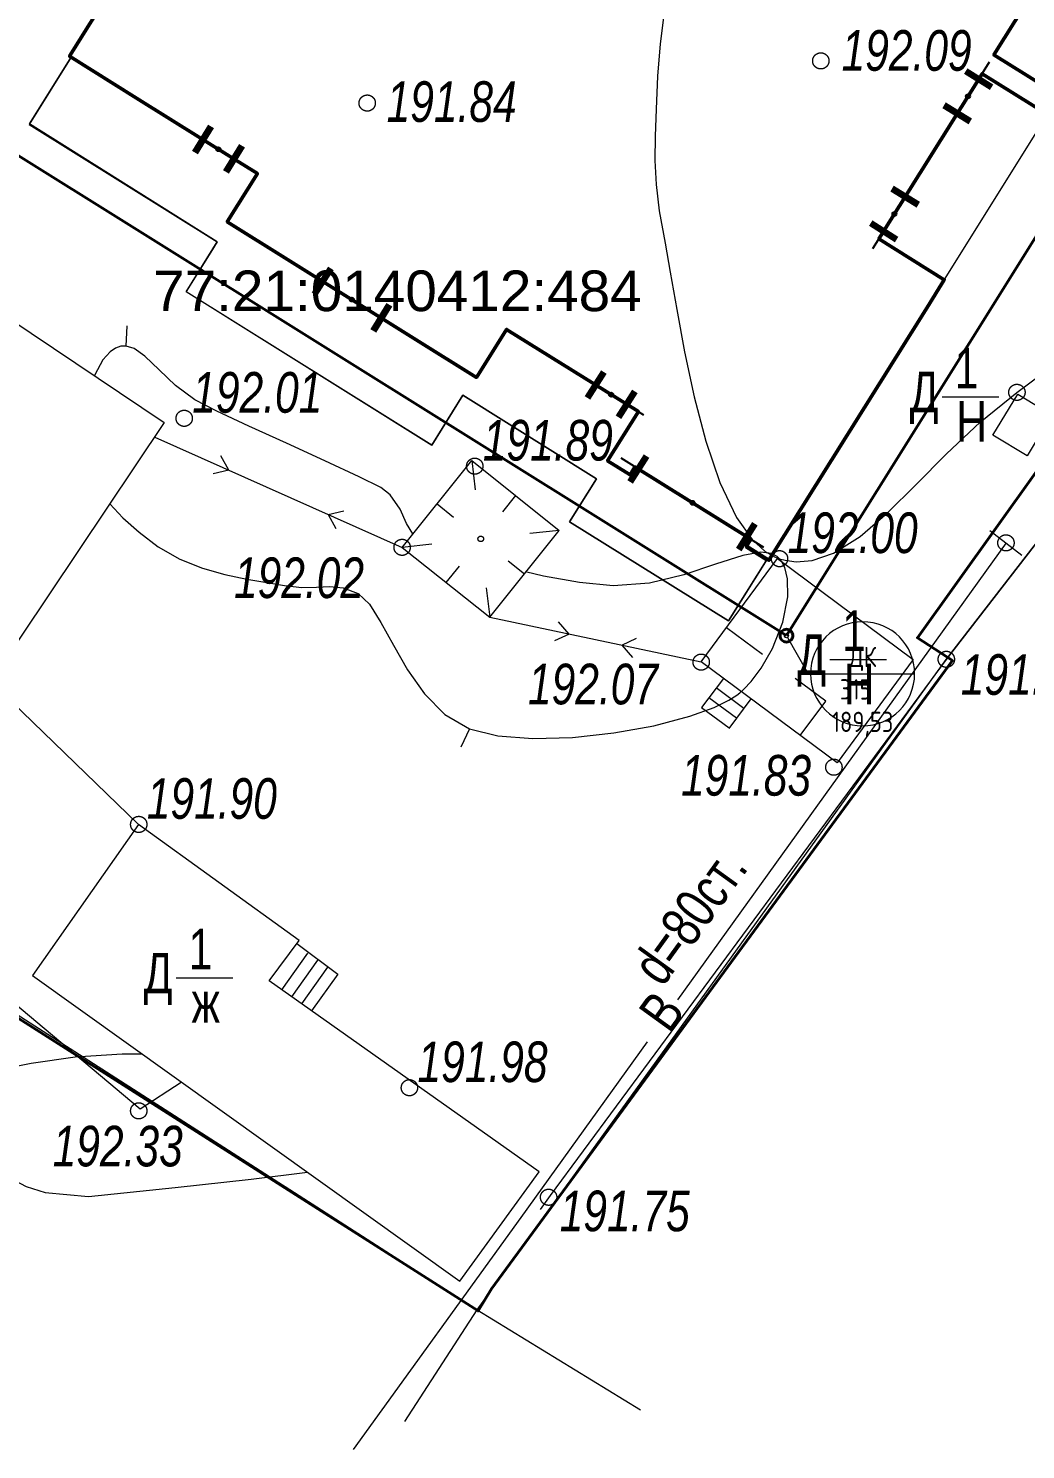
# Model space of a CAD drawing. Header units: millimetres. Extents: x -38151500 to -37084347, y -20520149 to -20417590.
# Drawn here: x -38096558 to -38071987, y -20520149 to -20485120 of the extents above; entities that cross this region are included whole.
import ezdxf
from ezdxf.xclip import XClip

# ---------------------------------------------------------------- set-up
doc = ezdxf.new("R2010")
doc.units = ezdxf.units.MM
doc.header["$MEASUREMENT"] = 0
doc.header["$XCLIPFRAME"] = 0
doc.linetypes.add('Wipeout_Contour', pattern=[1000, 0, -1000])
doc.linetypes.add('Новофедоровское_снт 28_07$0$l022', pattern=[3000, 2000, -1000])
for name, color, linetype in [('!!! ПОДОСНОВА', 7, 'Continuous'), ('Дренаж', 7, 'Continuous'), ('Дренаж выноски', 7, 'Continuous')]:
    doc.layers.add(name, color=color, linetype=linetype)
for name, color, linetype, lineweight in [('Дренаж выноски_Ном._пера__21', 20, 'Continuous', 15), ('Дренаж_Ном._пера__20', 20, 'Continuous', 40), ('Новый_Defpoints_Ном._пера__16', 16, 'Continuous', 20), ('Новый_Defpoints_Ном._пера__7', 7, 'Continuous', 25), ('Новый_ГП_Граница участка_Ном._пера__1', 1, 'Continuous', 40), ('Новый_ГП_Здание сооружение_Ном._пера__16', 16, 'Continuous', 20), ('Новый_ГП_Здание сооружение_Ном._пера__22', 22, 'Continuous', 50), ('Новый_ГТ-сооружение_ ограждение_Ном._пера__19', 7, 'Continuous', 90), ('Чертеж_1_ГП_Топография_Ном._пера__253', 252, 'Continuous', 18), ('Чертеж_1_Новофедоровское_снт 28_07$0$tp_Здания_Ном._пера__253', 252, 'Continuous', 18), ('Чертеж_1_Новофедоровское_снт 28_07$0$tp_отметки_новые_Ном._пера__253', 252, 'Continuous', 18), ('Чертеж_1_Новофедоровское_снт 28_07$0$U_ТЕКСТ_БЕЛЫЙ_Ном._пера__253', 252, 'Continuous', 18), ('Чертеж_1_Новый_ГП_Топография_Ном._пера__253', 252, 'Continuous', 18), ('Чертеж_1_Новый_Новофедоровское_снт 28_07$0$tp_Здания_Ном._пера__253', 252, 'Continuous', 18), ('Чертеж_1_Новый_Новофедоровское_снт 28_07$0$tp_Здания_Ном._пера__7', 7, 'Continuous', 18), ('Чертеж_1_Новый_Новофедоровское_снт 28_07$0$tp_Контур растит_Ном._пера__253', 252, 'Continuous', 18), ('Чертеж_1_Новый_Новофедоровское_снт 28_07$0$tp_ЛЭП нн_Ном._пера__253', 252, 'Continuous', 18), ('Чертеж_1_Новый_Новофедоровское_снт 28_07$0$tp_Ограждения ДЕР_Ном._пера__253', 252, 'Continuous', 18), ('Чертеж_1_Новый_Новофедоровское_снт 28_07$0$tp_Ограждения мет_Ном._пера__253', 252, 'Continuous', 18), ('Чертеж_1_Новый_Новофедоровское_снт 28_07$0$tp_Ограждения рабица_Ном._пера__253', 252, 'Continuous', 18), ('Чертеж_1_Новый_Новофедоровское_снт 28_07$0$tp_отметки_новые_Ном._пера__7', 7, 'Continuous', 18), ('Чертеж_1_Новый_Новофедоровское_снт 28_07$0$tp_рельеф_Ном._пера__253', 252, 'Continuous', 18), ('Чертеж_1_Новый_Новофедоровское_снт 28_07$0$U_Водопровод_Ном._пера__253', 252, 'Continuous', 18)]:
    doc.layers.add(name, color=color, linetype=linetype, lineweight=lineweight)
doc.styles.add('СГЕНЕРИР_СТИЛЬ_1', font='arial.ttf', dxfattribs={"width": 0.75})
doc.styles.add('СГЕНЕРИР_СТИЛЬ_3', font='arial.ttf', dxfattribs={"width": 0.749999})
doc.styles.add('СГЕНЕРИР_СТИЛЬ_5', font='arial.ttf')
doc.styles.add('СГЕНЕРИР_СТИЛЬ_6', font='')
doc.styles.get('СГЕНЕРИР_СТИЛЬ_6').set_extended_font_data('GOST_type_A')
doc.linetypes.add('МЕЖА', pattern='A,0,[6,генпплан 2025_06_18 dima вариант 21.Shx,S=39.68254,R=0,X=0,Y=0],-5480,0', length=5480)
doc.linetypes.add('Новофедоровское_снт 28_07$0$l474_2o', pattern='A,0,[3,генпплан 2025_06_18 dima вариант 21.Shx,S=31.746032,R=0,X=0,Y=0],-5000,0', length=5000)
doc.linetypes.add('Новофедоровское_снт 28_07$0$З ДЕРЕВ', pattern='A,0,[2,генпплан 2025_06_18 dima вариант 21.Shx,S=19.84127,R=0,X=0,Y=0.2],-2500,0', length=2500)
doc.linetypes.add('Новофедоровское_снт 28_07$0$ЗАБОР_СЕТКА', pattern='A,0,[1,генпплан 2025_06_18 dima вариант 21.Shx,S=39.68254,R=0,X=0,Y=0],-5000,0', length=5000)
doc.linetypes.add('Новофедоровское_снт 28_07$0$МЕЖА', pattern='A,0,[5,генпплан 2025_06_18 dima вариант 21.Shx,S=46.746032,R=0,X=0,Y=0],-6500,0', length=6500)

# ---------------------------------------------------------------- blocks, each defined once
blk = doc.blocks.new('Чертеж_1_1')
at = {"layer": 'Чертеж_1_Новый_ГП_Топография_Ном._пера__253', "color": 252, "linetype": 'Новофедоровское_снт 28_07$0$МЕЖА', "lineweight": 18, "flags": 128}
for points in [[(-38122200, -20517064), (-38122160, -20517000), (-38111673, -20499900), (-38085503, -20516708), (-38073942, -20500671), (-38064026, -20487867), (-38065780, -20480650), (-38067785, -20473503), (-38073278, -20475465), (-38076133, -20474628), (-38090404, -20465849), (-38080455, -20449640), (-38088064, -20444942), (-38129095, -20512686)], [(-38091230, -20466500), (-38071830, -20478480), (-38069360, -20474480), (-38064920, -20486530), (-38074650, -20500140), (-38073790, -20500700), (-38085150, -20516190), (-38085480, -20516730), (-38085750, -20516560), (-38110230, -20500980), (-38099550, -20483870), (-38101260, -20482750)]]:
    blk.add_lwpolyline(points, close=True, dxfattribs=at)
at = {"layer": 'Чертеж_1_Новый_Новофедоровское_снт 28_07$0$tp_Здания_Ном._пера__253', "color": 252, "linetype": 'Continuous', "lineweight": 18, "flags": 128}
for points in [[(-38097457, -20501169), (-38102374, -20497871), (-38098127, -20491538), (-38093210, -20494836)], [(-38071949, -20495656), (-38072792, -20495146), (-38072179, -20494132), (-38071336, -20494642)], [(-38079977, -20500736), (-38078100, -20498186), (-38074755, -20500673), (-38076632, -20503223)], [(-38085925, -20515999), (-38083975, -20513307), (-38090627, -20508594), (-38089887, -20507598), (-38093844, -20504739), (-38096459, -20508460)]]:
    blk.add_lwpolyline(points, close=True, dxfattribs=at)
for points in [[(-38074039, -20494202), (-38072642, -20494202)], [(-38076810, -20500678), (-38075414, -20500678)], [(-38079434, -20501140), (-38079969, -20501859), (-38079290, -20502363)], [(-38078932, -20501882), (-38079611, -20501377)], [(-38079111, -20502123), (-38079790, -20501618)], [(-38078755, -20501644), (-38079296, -20502372)], [(-38089947, -20507679), (-38088937, -20508430), (-38089579, -20509337)], [(-38090314, -20508816), (-38089671, -20507910)], [(-38090069, -20508990), (-38089427, -20508083)], [(-38092914, -20508524), (-38091518, -20508524)], [(-38089824, -20509163), (-38089182, -20508257)]]:
    blk.add_lwpolyline(points, dxfattribs=at)
at = {"layer": 'Чертеж_1_Новый_Новофедоровское_снт 28_07$0$tp_Здания_Ном._пера__253', "color": 252, "linetype": 'Новофедоровское_снт 28_07$0$l022', "lineweight": 18, "flags": 128}
blk.add_lwpolyline([(-38077538, -20502549), (-38076906, -20501698), (-38079357, -20499894)], dxfattribs=at)
at = {"layer": 'Чертеж_1_Новый_Новофедоровское_снт 28_07$0$tp_Здания_Ном._пера__7', "color": 7, "linetype": 'Continuous', "lineweight": 18, "flags": 128}
for points in [[(-38087346, -20497912), (-38085632, -20495769)], [(-38085632, -20495769), (-38083478, -20497492)], [(-38085632, -20495769), (-38085549, -20496494)], [(-38086489, -20496841), (-38086085, -20497164)], [(-38084555, -20496631), (-38084876, -20497032)], [(-38085192, -20499635), (-38083478, -20497492)], [(-38083478, -20497492), (-38084203, -20497571)], [(-38086621, -20497833), (-38087346, -20497912)], [(-38087346, -20497912), (-38085192, -20499635)], [(-38084739, -20498240), (-38084335, -20498563)], [(-38085948, -20498372), (-38086269, -20498773)], [(-38085275, -20498910), (-38085192, -20499635)]]:
    blk.add_lwpolyline(points, dxfattribs=at)
at = {"layer": 'Чертеж_1_Новый_Новофедоровское_снт 28_07$0$tp_Здания_Ном._пера__7', "color": 7, "linetype": 'Continuous', "lineweight": 18}
blk.add_circle((-38085412, -20497702), 68.6, dxfattribs=at)
at = {"layer": 'Чертеж_1_Новый_Новофедоровское_снт 28_07$0$tp_Контур растит_Ном._пера__253', "color": 252, "linetype": 'Continuous', "lineweight": 18, "flags": 128}
blk.add_lwpolyline([(-38097499, -20501211), (-38093844, -20504739)], dxfattribs=at)
at = {"layer": 'Чертеж_1_Новый_Новофедоровское_снт 28_07$0$tp_ЛЭП нн_Ном._пера__253', "color": 252, "linetype": 'Continuous', "lineweight": 18, "flags": 128}
for points in [[(-38093447, -20495191), (-38087346, -20497912)], [(-38091621, -20496005), (-38091814, -20495655)], [(-38091621, -20496005), (-38092010, -20496096)], [(-38089173, -20497097), (-38088783, -20497007)], [(-38089173, -20497097), (-38088980, -20497448)], [(-38085192, -20499635), (-38079977, -20500736)], [(-38083235, -20500048), (-38083497, -20499746)], [(-38083235, -20500048), (-38083597, -20500218)], [(-38081934, -20500323), (-38081572, -20500153)], [(-38081934, -20500323), (-38081672, -20500625)]]:
    blk.add_lwpolyline(points, dxfattribs=at)
at = {"layer": 'Чертеж_1_Новый_Новофедоровское_снт 28_07$0$tp_Ограждения ДЕР_Ном._пера__253', "color": 252, "linetype": 'Новофедоровское_снт 28_07$0$З ДЕРЕВ', "lineweight": 18, "flags": 128}
blk.add_lwpolyline([(-38073278, -20475465), (-38067785, -20473503), (-38065779, -20480652), (-38064026, -20487867), (-38073942, -20500671), (-38083700, -20513890), (-38083947, -20514232)], dxfattribs=at)
at = {"layer": 'Чертеж_1_Новый_Новофедоровское_снт 28_07$0$tp_Ограждения мет_Ном._пера__253', "color": 252, "linetype": 'Новофедоровское_снт 28_07$0$l474_2o', "lineweight": 18, "flags": 128}
for points in [[(-38090228, -20513661), (-38085503, -20516708), (-38081479, -20519168)], [(-38087281, -20519454), (-38085503, -20516708)]]:
    blk.add_lwpolyline(points, dxfattribs=at)
at = {"layer": 'Чертеж_1_Новый_Новофедоровское_снт 28_07$0$tp_Ограждения рабица_Ном._пера__253', "color": 252, "linetype": 'Новофедоровское_снт 28_07$0$ЗАБОР_СЕТКА', "lineweight": 18, "flags": 128}
blk.add_lwpolyline([(-38111673, -20499900), (-38102010, -20505945), (-38096942, -20509117), (-38093802, -20511753), (-38092798, -20511091)], dxfattribs=at)
at = {"layer": 'Чертеж_1_Новый_Новофедоровское_снт 28_07$0$tp_отметки_новые_Ном._пера__7', "color": 7, "linetype": 'Continuous', "lineweight": 18}
for centre in [(-38077033, -20485920), (-38088210, -20486960), (-38072200, -20494090), (-38092720, -20494730), (-38085560, -20495910), (-38072470, -20497800), (-38087350, -20497910), (-38078050, -20498190), (-38079980, -20500740), (-38073940, -20500670), (-38076710, -20503330), (-38093840, -20504740), (-38087170, -20511230), (-38093840, -20511800), (-38083740, -20513930)]:
    blk.add_circle(centre, 200, dxfattribs=at)
at = {"layer": 'Чертеж_1_Новый_Новофедоровское_снт 28_07$0$tp_рельеф_Ном._пера__253', "color": 252, "linetype": 'Continuous', "lineweight": 18, "flags": 128}
for points in [[(-38080869, -20484524), (-38080993, -20485499), (-38081057, -20486294), (-38081092, -20487110), (-38081118, -20487779), (-38081122, -20488373), (-38081091, -20488963), (-38081012, -20489620), (-38080870, -20490415), (-38080741, -20491131), (-38080584, -20492046), (-38080391, -20493091), (-38080154, -20494197), (-38079867, -20495294), (-38079520, -20496311), (-38079107, -20497179), (-38078723, -20497720), (-38078402, -20498012), (-38078171, -20498144), (-38078050, -20498190), (-38077913, -20498227), (-38077642, -20498265), (-38077243, -20498237), (-38076719, -20498058), (-38076064, -20497643), (-38075393, -20497062), (-38074689, -20496366), (-38073933, -20495605), (-38073109, -20494829), (-38072200, -20494090), (-38071395, -20493492)], [(-38094146, -20492950), (-38094124, -20492451)], [(-38087090, -20497575), (-38087239, -20497319), (-38087402, -20496969), (-38087648, -20496617), (-38087871, -20496437), (-38088407, -20496173), (-38089257, -20495777), (-38090202, -20495346), (-38091126, -20494924), (-38091915, -20494552), (-38092455, -20494273), (-38092934, -20493923), (-38093336, -20493538), (-38093687, -20493198), (-38093950, -20493012), (-38094146, -20492950), (-38094279, -20492955), (-38094347, -20492973), (-38094414, -20493002), (-38094544, -20493090), (-38094721, -20493288), (-38094921, -20493655), (-38094930, -20493683)], [(-38094550, -20496836), (-38094233, -20497187), (-38093832, -20497539), (-38093358, -20497894), (-38092827, -20498205), (-38092273, -20498427), (-38091717, -20498583), (-38091180, -20498692), (-38090684, -20498775), (-38090250, -20498853), (-38089820, -20498902), (-38089458, -20498889), (-38089129, -20498872), (-38088799, -20498907), (-38088432, -20499048), (-38088153, -20499313), (-38087871, -20499759), (-38087565, -20500319), (-38087214, -20500928), (-38086798, -20501519), (-38086296, -20502028), (-38085687, -20502387), (-38084993, -20502559), (-38084125, -20502624), (-38083151, -20502595), (-38082137, -20502485), (-38081151, -20502306), (-38080259, -20502073), (-38079658, -20501856), (-38079296, -20501680), (-38079105, -20501558), (-38079026, -20501495), (-38078930, -20501409), (-38078747, -20501216), (-38078499, -20500889), (-38078220, -20500403), (-38077971, -20499758), (-38077847, -20499132), (-38077851, -20498688), (-38077920, -20498408), (-38078000, -20498255), (-38078050, -20498190), (-38078108, -20498135), (-38078247, -20498063), (-38078510, -20498033), (-38078951, -20498111), (-38079625, -20498327), (-38080405, -20498587), (-38081257, -20498797), (-38082150, -20498862), (-38082975, -20498780), (-38083864, -20498622), (-38084308, -20498518)], [(-38085687, -20502387), (-38085905, -20502837)], [(-38093749, -20510399), (-38094249, -20510404), (-38095410, -20510480), (-38096494, -20510632), (-38097160, -20510762), (-38097850, -20511213), (-38098025, -20511819), (-38097831, -20512409), (-38097552, -20512978), (-38097176, -20513365), (-38096617, -20513665), (-38096148, -20513815), (-38095075, -20513909), (-38092943, -20513693), (-38091073, -20513485), (-38089684, -20513308)]]:
    blk.add_lwpolyline(points, dxfattribs=at)
at = {"layer": 'Чертеж_1_Новый_Новофедоровское_снт 28_07$0$U_Водопровод_Ном._пера__253', "color": 252, "linetype": 'Continuous', "lineweight": 18, "flags": 128}
for points in [[(-38072865, -20497493), (-38072075, -20498107)], [(-38072469, -20497803), (-38080566, -20509064)], [(-38081311, -20510100), (-38084424, -20514430), (-38088559, -20520149)]]:
    blk.add_lwpolyline(points, dxfattribs=at)
at = {"layer": 'Чертеж_1_ГП_Топография_Ном._пера__253', "color": 252, "linetype": 'Continuous', "lineweight": 18, "insert": (-38093486, -20491595), "char_height": 1000, "attachment_point": 4, "style": 'СГЕНЕРИР_СТИЛЬ_5'}
blk.add_mtext('\\A1;{\\pql;\\fArial|b0|i0|c204|p0;\\W1.000000;77:21:0140412:484}', dxfattribs=at)
at = {"layer": 'Чертеж_1_Новофедоровское_снт 28_07$0$tp_Здания_Ном._пера__253', "color": 252, "linetype": 'Continuous', "lineweight": 18, "char_height": 1000, "style": 'СГЕНЕРИР_СТИЛЬ_3'}
for s, insert, attachment_point in [('\\A1;{\\pql;\\fArial|b0|i0|c204|p0;\\W0.749999;1}', (-38073734, -20493490), 4), ('\\A1;{\\pql;\\fArial|b0|i0|c204|p0;\\W0.749999;Д}', (-38074840, -20494872), 7), ('\\A1;{\\pql;\\fArial|b0|i0|c204|p0;\\W0.749999;Н}', (-38073693, -20494805), 4), ('\\A1;{\\pql;\\fArial|b0|i0|c204|p0;\\W0.749999;1}', (-38076505, -20499966), 4), ('\\A1;{\\pql;\\fArial|b0|i0|c204|p0;\\W0.749999;Д}', (-38077612, -20501348), 7), ('\\A1;{\\pql;\\fArial|b0|i0|c204|p0;\\W0.749999;Н}', (-38076464, -20501281), 4), ('\\A1;{\\pql;\\fArial|b0|i0|c204|p0;\\W0.749999;1}', (-38092609, -20507813), 4), ('\\A1;{\\pql;\\fArial|b0|i0|c204|p0;\\W0.749999;Д}', (-38093716, -20509195), 7), ('\\A1;{\\pql;\\fArial|b0|i0|c204|p0;\\W0.749999;ж}', (-38092540, -20509128), 4)]:
    blk.add_mtext(s, dxfattribs=dict(at, insert=insert, attachment_point=attachment_point))
at = {"layer": 'Чертеж_1_Новофедоровское_снт 28_07$0$tp_отметки_новые_Ном._пера__253', "color": 252, "linetype": 'Continuous', "lineweight": 18, "char_height": 1000, "attachment_point": 7, "style": 'СГЕНЕРИР_СТИЛЬ_1'}
for s, insert in [('\\A1;{\\pql;\\fArial|b0|i1|c204|p0;\\W0.750000;192.09}', (-38076521, -20486177)), ('\\A1;{\\pql;\\fArial|b0|i1|c204|p0;\\W0.750000;191.84}', (-38087732, -20487438)), ('\\A1;{\\pql;\\fArial|b0|i1|c204|p0;\\W0.750000;192.01}', (-38092521, -20494605)), ('\\A1;{\\pql;\\fArial|b0|i1|c204|p0;\\W0.750000;191.89}', (-38085361, -20495785)), ('\\A1;{\\pql;\\fArial|b0|i1|c204|p0;\\W0.750000;192.00}', (-38077851, -20498065)), ('\\A1;{\\pql;\\fArial|b0|i1|c204|p0;\\W0.750000;192.02}', (-38091492, -20499174)), ('\\A1;{\\pql;\\fArial|b0|i1|c204|p0;\\W0.750000;192.07}', (-38084248, -20501794)), ('\\A1;{\\pql;\\fArial|b0|i1|c204|p0;\\W0.750000;191.89}', (-38073584, -20501559)), ('\\A1;{\\pql;\\fArial|b0|i1|c204|p0;\\W0.750000;191.83}', (-38080476, -20504044)), ('\\A1;{\\pql;\\fArial|b0|i1|c204|p0;\\W0.750000;191.90}', (-38093641, -20504615)), ('\\A1;{\\pql;\\fArial|b0|i1|c204|p0;\\W0.750000;191.98}', (-38086971, -20511105)), ('\\A1;{\\pql;\\fArial|b0|i1|c204|p0;\\W0.750000;192.33}', (-38095961, -20513183)), ('\\A1;{\\pql;\\fArial|b0|i1|c204|p0;\\W0.750000;191.75}', (-38083467, -20514781))]:
    blk.add_mtext(s, dxfattribs=dict(at, insert=insert))
at = {"layer": 'Чертеж_1_Новофедоровское_снт 28_07$0$U_ТЕКСТ_БЕЛЫЙ_Ном._пера__253', "color": 252, "linetype": 'Continuous', "lineweight": 18, "char_height": 1000, "attachment_point": 7, "rotation": 54.132, "style": 'СГЕНЕРИР_СТИЛЬ_3'}
for s, insert in [('\\A1;{\\pql;\\fArial|b0|i0|c204|p0;\\W0.749999;d=80ст.}', (-38080923, -20508781)), ('\\A1;{\\pql;\\fArial|b0|i0|c204|p0;\\W0.749999;В}', (-38080755, -20509924))]:
    blk.add_mtext(s, dxfattribs=dict(at, insert=insert))
blk = doc.blocks.new('Колонна_4_1', base_point=(-38077880, -20500087))
at = {"color": 254, "linetype": 'Wipeout_Contour', "lineweight": 0, "ltscale": 1210875701.346724}
blk.add_wipeout([(-38078038, -20500087), (-38078038, -20500087), (-38078030, -20500136), (-38078008, -20500180), (-38077973, -20500215), (-38077929, -20500237), (-38077880, -20500245), (-38077880, -20500245), (-38077880, -20500245), (-38077831, -20500237), (-38077788, -20500215), (-38077753, -20500180), (-38077730, -20500136), (-38077723, -20500087), (-38077723, -20500087), (-38077723, -20500087), (-38077730, -20500038), (-38077753, -20499995), (-38077788, -20499960), (-38077831, -20499937), (-38077880, -20499930), (-38077880, -20499930), (-38077880, -20499930), (-38077929, -20499937), (-38077973, -20499960), (-38078008, -20499995), (-38078030, -20500038)], dxfattribs=at).dxf.layer = 'Дренаж'
at = {"layer": 'Дренаж_Ном._пера__20', "color": 20, "linetype": 'Continuous', "lineweight": 40, "flags": 128}
blk.add_lwpolyline([(-38078038, -20500087, 0.414214), (-38077880, -20500245, 0.414214), (-38077723, -20500087, 0.414214), (-38077880, -20499930, 0.414214)], format="xyb", close=True, dxfattribs=at)
blk = doc.blocks.new('Выноска_5_1', base_point=(-38077880, -20500087))
at = {"layer": 'Дренаж выноски_Ном._пера__21', "color": 20, "linetype": 'Continuous', "lineweight": 15}
for p, q in [((-38077855, -20500131), (-38077346, -20501027)), ((-38077346, -20501027), (-38077285, -20501027)), ((-38077285, -20501027), (-38074720, -20501027))]:
    blk.add_line(p, q, dxfattribs=at)
at = {"layer": 'Дренаж выноски_Ном._пера__21', "color": 20, "linetype": 'Continuous', "lineweight": 15, "flags": 128}
blk.add_lwpolyline([(-38074720, -20501027, 1), (-38077285, -20501027, 1)], format="xyb", close=True, dxfattribs=at)
at = {"layer": 'Дренаж выноски_Ном._пера__21', "color": 20, "linetype": 'Continuous', "lineweight": 15}
blk.add_circle((-38077880, -20500087), 50, dxfattribs=at)
at = {"layer": 'Дренаж выноски_Ном._пера__21', "color": 20, "lineweight": 15, "insert": (-38076003, -20500360), "char_height": 500, "width": 2000, "attachment_point": 2, "line_spacing_factor": 0.961326, "style": 'СГЕНЕРИР_СТИЛЬ_6'}
blk.add_mtext('\\A1;{\\pqc;\\pt0,21000;\\fGOST_type_A|b0|i0|c0|p0;\\W1.000000;ДК 315\\fGOST_type_A|b0|i0|c0|p0;\\W1.000000;\\A1{\\H.66x;\\S^  ;}\\fGOST_type_A|b0|i0|c0|p0;\\W1.000000;\\fGOST_type_A|b0|i0|c0|p0;\\W1.000000;\\A1{\\H.66x;\\S^  ;}\\fGOST_type_A|b0|i0|c0|p0;\\W1.000000; \\fGOST_type_A|b0|i0|c0|p0;\\W1.000000;\\fGOST_type_A|b0|i0|c0|p0;\\W1.000000;\\fGOST_type_A|b0|i0|c0|p0;\\W1.000000;\\fGOST_type_A|b0|i0|c0|p0;\\W1.000000;\\fGOST_type_A|b0|i0|c0|p0;\\W1.000000;189,53 \\fGOST_type_A|b0|i0|c0|p0;\\W1.000000;\\A1{\\H.66x;\\S^  ;}\\fGOST_type_A|b0|i0|c0|p0;\\W1.000000;\\fGOST_type_A|b0|i0|c0|p0;\\W1.000000;\\A1{\\H.66x;\\S^  ;}\\fGOST_type_A|b0|i0|c0|p0;\\W1.000000;\\fGOST_type_A|b0|i0|c0|p0;\\W1.000000;\\fGOST_type_A|b0|i0|c0|p0;\\W1.000000;\\fGOST_type_A|b0|i0|c0|p0;\\W1.000000;\\fGOST_type_A|b0|i0|c0|p0;\\W1.000000;\\fGOST_type_A|b0|i0|c0|p0;\\W1.000000;\\fGOST_type_A|b0|i0|c0|p0;\\W1.000000;\\fGOST_type_A|b0|i0|c0|p0;\\W1.000000;\\fGOST_type_A|b0|i0|c0|p0;\\W1.000000;\\fGOST_type_A|b0|i0|c0|p0;\\W1.000000;\\fGOST_type_A|b0|i0|c0|p0;\\W1.000000;\\fGOST_type_A|b0|i0|c0|p0;\\W1.000000;\\fGOST_type_A|b0|i0|c0|p0;\\W1.000000;\\fGOST_type_A|b0|i0|c0|p0;\\W1.000000;\\fGOST_type_A|b0|i0|c0|p0;\\W1.000000;\\fGOST_type_A|b0|i0|c0|p0;\\W1.000000;\\fGOST_type_A|b0|i0|c0|p0;\\W1.000000;\\fGOST_type_A|b0|i0|c0|p0;\\W1.000000;\\fGOST_type_A|b0|i0|c0|p0;\\W1.000000;\\fGOST_type_A|b0|i0|c0|p0;\\W1.000000;\\fGOST_type_A|b0|i0|c0|p0;\\W1.000000;\\fGOST_type_A|b0|i0|c0|p0;\\W1.000000;\\fGOST_type_A|b0|i0|c0|p0;\\W1.000000;\\fGOST_type_A|b0|i0|c0|p0;\\W1.000000;\\fGOST_type_A|b0|i0|c0|p0;\\W1.000000;\\fGOST_type_A|b0|i0|c0|p0;\\W1.000000;\\fGOST_type_A|b0|i0|c0|p0;\\W1.000000;\\fGOST_type_A|b0|i0|c0|p0;\\W1.000000;\\fGOST_type_A|b0|i0|c0|p0;\\W1.000000;\\fGOST_type_A|b0|i0|c0|p0;\\W1.000000;\\fGOST_type_A|b0|i0|c0|p0;\\W1.000000;\\fGOST_type_A|b0|i0|c0|p0;\\W1.000000;\\fGOST_type_A|b0|i0|c0|p0;\\W1.000000;\\fGOST_type_A|b0|i0|c0|p0;\\W1.000000;\\fGOST_type_A|b0|i0|c0|p0;\\W1.000000;}', dxfattribs=at)

msp = doc.modelspace()

# ---------------------------------------------------------------- linework, layer by layer
at = {"layer": 'Новый_Defpoints_Ном._пера__16', "color": 16, "linetype": 'Continuous', "lineweight": 20}
msp.add_lwpolyline([(-38078310, -20498227), (-38078352, -20498200), (-38079306, -20499726), (-38083224, -20497278), (-38082561, -20496219), (-38085852, -20494162), (-38086621, -20495392), (-38092675, -20491609), (-38091907, -20490379), (-38096528, -20487471), (-38095504, -20485832), (-38095546, -20485805), (-38087518, -20472958), (-38071151, -20483185), (-38072767, -20485771), (-38071157, -20486777)], close=True, dxfattribs=at)
at = {"layer": 'Новый_Defpoints_Ном._пера__7', "color": 7, "linetype": 'Continuous', "lineweight": 25}
for points in [[(-38073935, -20487641), (-38072876, -20485945)], [(-38091073, -20488600), (-38092684, -20487594)], [(-38075749, -20490544), (-38074689, -20488848)], [(-38087443, -20492519), (-38089733, -20491089)], [(-38081392, -20494650), (-38083004, -20493644)], [(-38078433, -20497913), (-38081952, -20495715)]]:
    msp.add_lwpolyline(points, dxfattribs=at)
for centre in [(-38073406, -20486793), (-38091879, -20488097), (-38075219, -20489696), (-38088588, -20491804), (-38082198, -20494147), (-38080193, -20496814)]:
    msp.add_circle(centre, 50, dxfattribs=at)
at = {"layer": 'Новый_ГП_Здание сооружение_Ном._пера__16', "color": 16, "linetype": 'Continuous', "lineweight": 20}
msp.add_lwpolyline([(-38095504, -20485832), (-38096537, -20487485), (-38091907, -20490379), (-38092066, -20490633), (-38092675, -20491608), (-38086621, -20495392), (-38085852, -20494162), (-38082562, -20496219), (-38083224, -20497278), (-38079306, -20499726), (-38078379, -20498243), (-38078887, -20497925), (-38078755, -20497713), (-38081613, -20495927), (-38081735, -20496122), (-38082286, -20495778), (-38081528, -20494565), (-38084777, -20492537), (-38085518, -20493722), (-38091658, -20489886), (-38090916, -20488699)], close=True, dxfattribs=at)
at = {"layer": 'Новый_ГП_Здание сооружение_Ном._пера__22', "color": 22, "linetype": 'Continuous', "lineweight": 50}
for points in [[(-38093427, -20482413), (-38095546, -20485805), (-38093897, -20486836), (-38091472, -20488351), (-38090916, -20488699), (-38091658, -20489886), (-38085518, -20493722), (-38084777, -20492537), (-38081528, -20494565), (-38082286, -20495778), (-38081734, -20496121), (-38081613, -20495927), (-38078755, -20497713), (-38078861, -20497883), (-38078310, -20498227), (-38074415, -20491995), (-38073991, -20491315), (-38075602, -20490308), (-38073059, -20486238), (-38071447, -20487245)], [(-38071157, -20486777), (-38072767, -20485771), (-38071151, -20483185)]]:
    msp.add_lwpolyline(points, dxfattribs=at)
at = {"layer": 'Новый_ГТ-сооружение_ ограждение_Ном._пера__19', "color": 7, "linetype": 'Continuous', "lineweight": 90}
for p, q in [((-38072823, -20486568), (-38073459, -20486171)), ((-38073352, -20487416), (-38073989, -20487019)), ((-38092062, -20487541), (-38092459, -20488177)), ((-38091298, -20488017), (-38091696, -20488654)), ((-38074636, -20489471), (-38075272, -20489073)), ((-38075166, -20490319), (-38075802, -20489921)), ((-38089110, -20491036), (-38089508, -20491672)), ((-38087668, -20491936), (-38088066, -20492573)), ((-38082381, -20493591), (-38082778, -20494227)), ((-38081617, -20494068), (-38082015, -20494704)), ((-38081330, -20495662), (-38081727, -20496298)), ((-38078658, -20497331), (-38079055, -20497967))]:
    msp.add_line(p, q, dxfattribs=at)

# ---------------------------------------------------------------- block references
at = {"layer": '!!! ПОДОСНОВА', "color": 252, "linetype": 'Continuous', "lineweight": 40}
ref = msp.add_blockref('Чертеж_1_1', (0, 0), dxfattribs=at)
XClip(ref).set_block_clipping_path([(-38156773.930035077, -20418838.4532491304), (-38156773.930035077, -20510095.8116091713), (-38134193.3603857011, -20510095.8116091713), (-38128800.2227013633, -20521215.6831232607), (-38043434.3590716273, -20521215.6831232607), (-38043434.3590716273, -20418721.7424019799)])

# ---------------------------------------------------------------- next in the draw order: block references
at = {"layer": 'Дренаж', "color": 20, "lineweight": 40}
msp.add_blockref('Колонна_4_1', (-38077880, -20500087), dxfattribs=at)

# ---------------------------------------------------------------- next in the draw order: linework, layer by layer
at = {"layer": 'Дренаж_Ном._пера__20', "color": 20, "linetype": 'Continuous', "lineweight": 40}
for p, q in [((-38077880, -20500087), (-38067681, -20483761)), ((-38098149, -20487422), (-38077880, -20500087))]:
    msp.add_line(p, q, dxfattribs=at)
at = {"layer": 'Новый_ГП_Граница участка_Ном._пера__1', "color": 1, "linetype": 'МЕЖА', "lineweight": 40}
msp.add_lwpolyline([(-38091230, -20466500), (-38071830, -20478480), (-38069360, -20474480), (-38064920, -20486530), (-38074650, -20500140), (-38073790, -20500700), (-38085150, -20516190), (-38085480, -20516730), (-38085750, -20516560), (-38110230, -20500980), (-38099550, -20483870), (-38101260, -20482750)], close=True, dxfattribs=at)

# ---------------------------------------------------------------- next in the draw order: block references
at = {"layer": 'Дренаж выноски', "color": 20, "linetype": 'Continuous', "lineweight": 15}
msp.add_blockref('Выноска_5_1', (-38077880, -20500087), dxfattribs=at)

doc.saveas('drawing.dxf')
